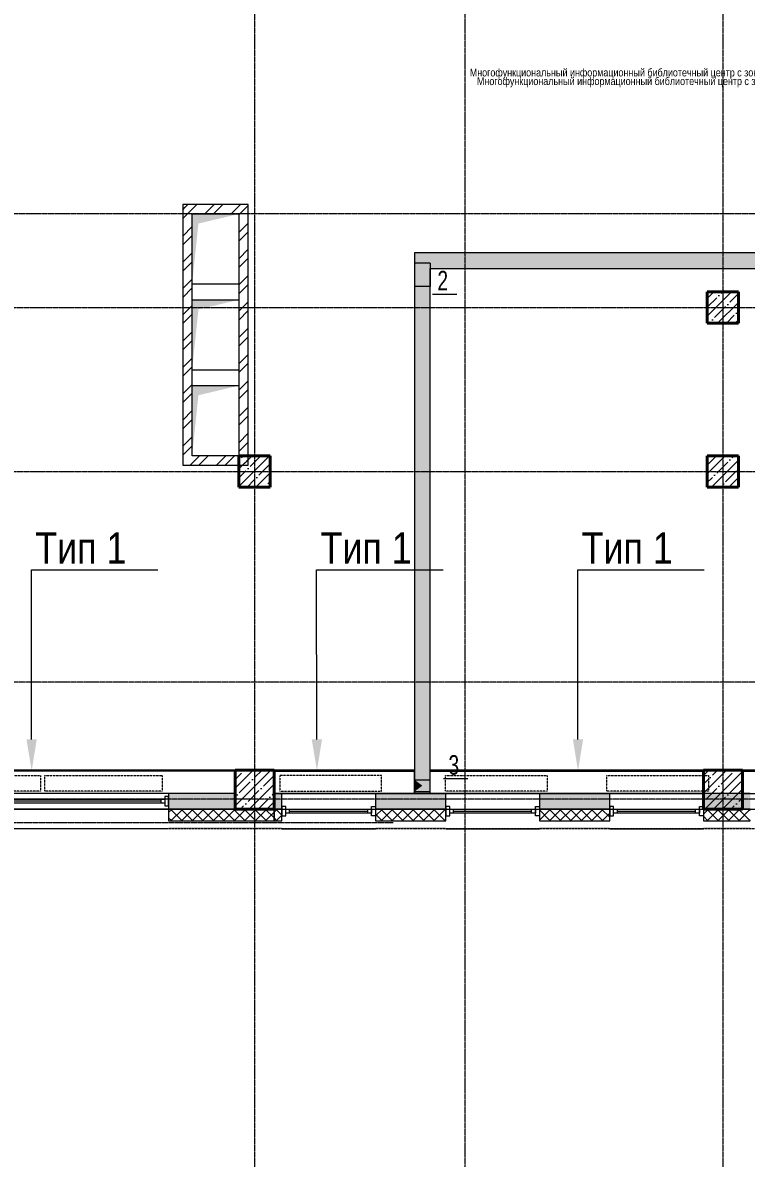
# Model space of a CAD drawing. Header units: millimetres. Extents: x -65509 to 912790, y 446 to 713294.
# Drawn here: x 215725 to 224995, y 191375 to 205925 of the extents above; entities that cross this region are included whole.
import ezdxf
from ezdxf import colors
from ezdxf.entities.mleader import LeaderData, LeaderLine
from ezdxf.enums import TextEntityAlignment as Align
from ezdxf.math import Vec2, Vec3

# ---------------------------------------------------------------- set-up
doc = ezdxf.new("R2010")
doc.units = ezdxf.units.MM
for name, pattern in [('CENTER2', [28.575, 19.05, -3.175, 3.175, -3.175]), ('DASHED', [19.05, 12.7, -6.35]), ('HIDDEN2', [4.7625, 3.175, -1.5875])]:
    doc.linetypes.add(name, pattern=pattern)
doc.layers.get('Defpoints').update_dxf_attribs({"color": 250})
for name, color, linetype, lineweight in [('A-AREA', 250, 'Continuous', 15), ('A-Wall-Open', 250, 'Continuous', 5), ('A-Wall_Материал_Газоблок_Контур', 250, 'Continuous', 0), ('АР_Area', 250, 'Continuous', 5), ('АР_Колонны', 250, 'Continuous', 30), ('АР_Окна', 250, 'Continuous', 5), ('АР_Отв. марка', 250, 'Continuous', 9), ('АР_площадь пом', 250, 'Continuous', 5), ('АР_Стены ЖБ', 250, 'Continuous', 35), ('АР_Стены кирпич', 250, 'Continuous', 20), ('АР_Стены ПЕНОблок', 250, 'Continuous', 20), ('АР_Утеплитель', 250, 'Continuous', 0), ('АР_Штриховка', 250, 'Continuous', 0), ('КМ_Фахверки', 250, 'Continuous', 25), ('ОВ_Отопление', 250, 'Continuous', 5), ('ОВ_Шахты', 250, 'Continuous', 5), ('Размеры зашивки ГКЛ', 250, 'Continuous', 0), ('РД_Оси_100', 250, 'Continuous', 0), ('СС_Отверстия', 250, 'Continuous', 9)]:
    doc.layers.add(name, color=color, linetype=linetype, lineweight=lineweight)
doc.layers.add('АР_Делит', color=250, linetype='Continuous', lineweight=0, plot=False)
doc.layers.add('АР_Отопительные приборы', color=1, linetype='HIDDEN2', lineweight=0, true_color=0xff0000)
doc.layers.add('Зашивка радиаторов тип 1 (фанера и МДФ)', color=7, linetype='Continuous', lineweight=0, true_color=0x000085)
doc.styles.add('Arial0', font='arial.ttf')
doc.styles.add('style1', font='ARIALN.TTF')
pattern_1 = [(45, (142195.16, 127275.07), (-112.2532, 112.2532), []), (45, (142307.41, 127275.07), (-112.2532, 112.2532), [198.4375, -39.6875, 0, -39.6875])]

# ---------------------------------------------------------------- blocks, each defined once
blk = doc.blocks.new('СОШ_2200_АР_ОСИ_М100_28.05.24')
at = {"layer": 'АР_Делит', "color": 5, "linetype": 'DASHED'}
blk.add_lwpolyline([(114955, 135155), (114955, -355), (93595.036, -355), (93595.036, 13855), (94145, 13855), (94145, 68320), (66055, 68320), (66055, 13857.73), (83455, 13857.73), (83455, -355), (45245, -355), (45245, 13145), (44695, 13145), (44695, 26755), (45245, 26755), (45245, 68320), (20455, 68320), (20455, 26755), (27955, 26755), (27955, 13145), (-355, 13145), (-355, 100855), (37145, 100855), (37145, 129155)], dxfattribs=at)
at = {"layer": 'РД_Оси_100', "linetype": 'CENTER2'}
for p, q in [((79200, -6155), (79200, 139938.679)), ((119910, 76200), (-5954.958, 76200)), ((-5954.958, 75000), (119910, 75000)), ((-5954.958, 72900), (95715.503, 72900))]:
    blk.add_line(p, q, dxfattribs=at)
for points in [[(76500, 139938.679), (76500, -6155)], [(82500, 139938.679), (82500, -6155)], [(119910, 70200), (-5954.958, 70200)], [(95715.503, 68700), (-5454.958, 68700), (-5954.958, 68850)], [(78274.959, 68400), (-5454.958, 68400), (-5954.958, 68250)]]:
    blk.add_lwpolyline(points, dxfattribs=at)
blk = doc.blocks.new('otv')
at = {"linetype": 'Continuous'}
blk.add_lwpolyline([(0, -1), (0, 0), (1, 0), (1, -1)], close=True, dxfattribs=at)
blk.add_solid([(0, -1), (0, 0), (0.135, -0.137), (1, 0)], dxfattribs=at)
blk = doc.blocks.new('MOK-МаркаПом_овал_ареал_5ц')
for p, q in [((-4.25, 3), (4.25, 3)), ((-4.25, -3), (4.25, -3))]:
    blk.add_line(p, q)
for centre, radius, start, end in [((-4.25, 0), 3, 90, 270), ((4.25, 0), 3, 270, 90), ((-3.75, 0), 3.5, 0, 0.001)]:
    blk.add_arc(centre, radius, start, end)
at = {"color": 0, "style": 'style1'}
blk.add_attdef('АР-ПОМЕЩЕНИЕ:НОМЕР', text='', height=3.5, dxfattribs=at).set_placement((0, 0), align=Align.MIDDLE)
at = {"layer": 'Defpoints', "color": 2, "style": 'style1'}
blk.add_attdef('АР-ПОМЕЩЕНИЕ:НАИМЕНОВАНИЕ', text='', height=1, dxfattribs=at).set_placement((-0.09, -4.81), align=Align.MIDDLE)
blk = doc.blocks.new('MOK-МаркаПомещения1')
at = {"layer": 'A-AREA', "color": 0}
blk.add_line((-3.65, -1.94), (3.65, -1.94), dxfattribs=at)
at = {"layer": 'A-AREA', "color": 0, "style": 'style1'}
blk.add_attdef('АР-ПОМЕЩЕНИЕ:ПЛОЩАДЬ', text='', height=3, dxfattribs=at).set_placement((0, 0), align=Align.MIDDLE)
at = {"layer": 'Defpoints', "style": 'style1', "flags": 8}
blk.add_attdef('АР-ПОМЕЩЕНИЕ:НАИМЕНОВАНИЕ', text='', height=1, dxfattribs=at).set_placement((0, 2.96), align=Align.MIDDLE)
blk = doc.blocks.new('MOK-МаркаПроема инж.')
blk.add_line((-1.33, -1.75), (1.8, -1.75))
at = {"color": 0, "style": 'Arial0', "width": 0.7}
blk.add_attdef('АР-ПРОЕМ:Коробка', text='', height=2.5, dxfattribs=at).set_placement((0, 0), align=Align.MIDDLE)

msp = doc.modelspace()

# ---------------------------------------------------------------- hatches: boundary and pattern name
at = {"layer": 'АР_Штриховка', "linetype": 'Continuous', "lineweight": 0}
h = msp.add_hatch(dxfattribs=at)
h.set_pattern_fill('ANSI32', color=256, scale=25, style=0)
h.set_pattern_definition([(45, (142195.16, 127275.07), (-168.3798, 168.3798), []), (45, (142307.4, 127275.07), (-168.3798, 168.3798), [])])
h.paths.add_polyline_path([(217775.157, 200255.073), (217895.157, 200375.073), (217895.157, 203475.073), (217775.157, 203595.073)], flags=0)
h = msp.add_hatch(dxfattribs=at)
h.set_pattern_fill('ANSI32', color=256, scale=25, style=0)
h.set_pattern_definition([(45, (142195.16, 127275.07), (-168.3798, 168.3798), []), (45, (142307.4, 127275.07), (-168.3798, 168.3798), [])])
h.paths.add_polyline_path([(217775.157, 203595.073), (217895.157, 203475.073), (218495.157, 203475.073), (218615.157, 203595.073)], flags=0)
h = msp.add_hatch(dxfattribs=at)
h.set_pattern_fill('ANSI32', color=256, scale=25, angle=-360, style=0)
h.set_pattern_definition([(45, (142195.16, 127275.07), (-168.3798, 168.3798), []), (45, (142307.4, 127275.07), (-168.3798, 168.3798), [])])
h.paths.add_polyline_path([(218615.157, 203595.073), (218495.157, 203475.073), (218495.157, 200375.073), (218615.157, 200255.073)], flags=0)
h = msp.add_hatch(dxfattribs=at)
h.set_pattern_fill('AR-CONC', color=256, angle=-315, style=0)
h.set_pattern_definition([(95, (142195.16, 127275.07), (140.09465, 117.55338), [19.05, -209.55]), (40, (142195.16, 127275.07), (-160.01845, 110.17673), [15.24, -167.64058]), (145.45144, (142206.83, 127284.87), (-19.9238, 227.7301), [16.19, -178.09024]), (91.1842, (142159.24, 127311), (221.41024, 161.9534), [28.575, -314.325]), (141.63556, (142177.7, 127324.5), (-7.0866, 342.82676), [24.285, -267.1356]), (36.18415, (142159.24, 127311), (-7.0866, 342.82676), [22.85997, -251.45973]), (66, (142186.18, 127319.97), (179.51998, 34.89515), [19.05, -209.55]), (11, (142186.18, 127319.97), (-86.53993, 173.9412), [15.24, -167.64]), (116.45145, (142201.14, 127322.88), (92.98005, 208.83634), [16.19, -178.08994]), (82.5, (142195.16, 127275.07), (-57.60547, 61.973414), [0, -165.608, 0, -170.18, 0, -168.275]), (52.5, (142195.16, 127275.07), (-23.58973, 118.087), [0, -97.028, 0, -161.798, 0, -64.135]), (12.5, (142155.105, 127235.02), (99.927863, 91.826196), [0, -63.5, 0, -198.12, 0, -262.89]), (2.5, (142137.14, 127217.06), (86.7639, 122.72239), [0, -82.55, 0, -131.572, 0, -186.69])])
h.paths.add_polyline_path([(236595.154, 202775.092), (236595.154, 202975.092), (234095.154, 202975.088), (234095.154, 202775.088)], flags=0)
h.paths.add_polyline_path([(232995.154, 202775.087), (232995.154, 202975.087), (220745.157, 202975.067), (220945.157, 202775.068)], flags=0)
h = msp.add_hatch(dxfattribs=at)
h.set_pattern_fill('AR-CONC', color=256, angle=-315, style=0)
h.set_pattern_definition([(95, (142195.16, 127275.07), (140.09465, 117.55338), [19.05, -209.55]), (40, (142195.16, 127275.07), (-160.01845, 110.17673), [15.24, -167.64058]), (145.45144, (142206.83, 127284.87), (-19.9238, 227.7301), [16.19, -178.09024]), (91.1842, (142159.24, 127311), (221.41024, 161.9534), [28.575, -314.325]), (141.63556, (142177.7, 127324.5), (-7.0866, 342.82676), [24.285, -267.1356]), (36.18415, (142159.24, 127311), (-7.0866, 342.82676), [22.86, -251.4597]), (66, (142186.18, 127319.97), (179.51998, 34.89515), [19.05, -209.55]), (11, (142186.18, 127319.97), (-86.53993, 173.9412), [15.24, -167.64]), (116.45145, (142201.14, 127322.88), (92.98005, 208.83634), [16.19, -178.08994]), (82.5, (142195.16, 127275.07), (-57.60547, 61.973414), [0, -165.608, 0, -170.18, 0, -168.275]), (52.5, (142195.16, 127275.07), (-23.58973, 118.087), [0, -97.028, 0, -161.798, 0, -64.135]), (12.5, (142155.105, 127235.02), (99.927863, 91.826196), [0, -63.5, 0, -198.12, 0, -262.89]), (2.5, (142137.14, 127217.06), (86.7639, 122.72239), [0, -82.55, 0, -131.572, 0, -186.69])])
h.paths.add_polyline_path([(220945.157, 202775.068), (220745.157, 202975.067), (220745.157, 196049.49), (220945.157, 196049.49)], flags=0)
at = {"layer": 'АР_Штриховка', "linetype": 'Continuous', "lineweight": 5}
h = msp.add_hatch(dxfattribs=at)
h.set_pattern_fill('ANSI35', color=256, scale=25, style=0)
h.set_pattern_definition(pattern_1)
h.paths.add_polyline_path([(224495.157, 202075.073), (224895.157, 202075.073), (224895.157, 202475.073), (224495.157, 202475.073)], flags=0)
at = {"layer": 'АР_Штриховка', "linetype": 'Continuous', "lineweight": 0}
h = msp.add_hatch(dxfattribs=at)
h.set_pattern_fill('ANSI32', color=256, scale=25, style=0)
h.set_pattern_definition([(45, (142195.16, 127275.07), (-168.3798, 168.3798), []), (45, (142307.4, 127275.07), (-168.3798, 168.3798), [])])
h.paths.add_polyline_path([(218615.157, 200255.073), (218495.157, 200375.073), (217895.157, 200375.073), (217775.157, 200255.073)], flags=0)
at = {"layer": 'АР_Штриховка', "linetype": 'Continuous', "lineweight": 5}
h = msp.add_hatch(dxfattribs=at)
h.set_pattern_fill('ANSI35', color=256, scale=25, style=0)
h.set_pattern_definition(pattern_1)
h.paths.add_polyline_path([(218495.157, 199975.073), (218895.157, 199975.073), (218895.157, 200375.073), (218495.157, 200375.073)], flags=0)
h = msp.add_hatch(dxfattribs=at)
h.set_pattern_fill('ANSI35', color=256, scale=25, style=0)
h.set_pattern_definition(pattern_1)
h.paths.add_polyline_path([(224495.157, 199975.073), (224895.157, 199975.073), (224895.157, 200375.073), (224495.157, 200375.073)], flags=0)
h = msp.add_hatch(dxfattribs=at)
h.set_pattern_fill('ANSI35', color=256, scale=25, style=0)
h.set_pattern_definition(pattern_1)
h.paths.add_polyline_path([(218445.157, 195850.073), (218945.157, 195850.073), (218945.157, 196350.073), (218445.157, 196350.073)], flags=0)
h = msp.add_hatch(dxfattribs=at)
h.set_pattern_fill('ANSI35', color=256, scale=25, style=0)
h.set_pattern_definition(pattern_1)
h.paths.add_polyline_path([(224445.157, 195850.073), (224945.157, 195850.073), (224945.157, 196350.073), (224445.157, 196350.073)], flags=0)
at = {"layer": 'АР_Штриховка', "linetype": 'Continuous', "lineweight": 0}
h = msp.add_hatch(dxfattribs=at)
h.set_pattern_fill('AR-CONC', color=256, angle=45, style=0)
h.set_pattern_definition([(95, (142195.16, 127275.07), (140.09465, 117.55338), [19.05, -209.55]), (40, (142195.16, 127275.07), (-160.01845, 110.17673), [15.24, -167.6406]), (145.45144, (142206.83, 127284.87), (-19.9238, 227.7301), [16.19, -178.09024]), (91.1842, (142159.24, 127311), (221.41024, 161.9534), [28.575, -314.325]), (141.63556, (142177.7, 127324.5), (-7.0866, 342.82676), [24.285, -267.1356]), (36.18415, (142159.24, 127311), (-7.0866, 342.8268), [22.86, -251.4597]), (66, (142186.18, 127319.97), (179.51998, 34.89515), [19.05, -209.55]), (11, (142186.18, 127319.97), (-86.53993, 173.9412), [15.24, -167.64]), (116.45145, (142201.14, 127322.88), (92.98005, 208.83634), [16.19, -178.08994]), (82.5, (142195.16, 127275.07), (-57.60547, 61.973414), [0, -165.608, 0, -170.18, 0, -168.275]), (52.5, (142195.16, 127275.07), (-23.58973, 118.087), [0, -97.028, 0, -161.798, 0, -64.135]), (12.5, (142155.105, 127235.02), (99.927863, 91.826196), [0, -63.5, 0, -198.12, 0, -262.89]), (2.5, (142137.14, 127217.06), (86.7639, 122.72239), [0, -82.55, 0, -131.572, 0, -186.69])])
h.paths.add_polyline_path([(218445.155, 195850.073), (218445.155, 196050.073), (217594.772, 196050.073), (217594.772, 195850.073)], flags=0)
h.paths.add_polyline_path([(214294.772, 195850.073), (214294.772, 196050.073), (213095.157, 196050.074), (213095.157, 195850.074)], flags=0)
h = msp.add_hatch(dxfattribs=at)
h.set_pattern_fill('AR-CONC', color=256, style=0)
h.set_pattern_definition([(50, (142195.16, 127275.07), (182.18467, -15.93909), [19.05, -209.55]), (355, (142195.16, 127275.07), (-35.24342, 191.05685), [15.24, -167.64058]), (100.45144, (142210.34, 127273.74), (146.94125, 175.11775), [16.19, -178.09024]), (46.1842, (142195.16, 127325.87), (271.07904, -42.04233), [28.575, -314.325]), (96.63556, (142217.75, 127322.37), (237.40413, 247.4261), [24.285, -267.1356]), (351.18415, (142195.16, 127325.87), (237.40413, 247.4261), [22.85997, -251.4597]), (21, (142220.56, 127313.17), (151.6144, -102.2652), [19.05, -209.55]), (326, (142220.56, 127313.17), (61.80203, 184.18797), [15.24, -167.64]), (71.45144, (142233.2, 127304.65), (213.41642, 81.92277), [16.19, -178.08994]), (37.5, (142195.16, 127275.07), (3.088603, 84.55504), [0, -165.608, 0, -170.18, 0, -168.275]), (7.5, (142195.16, 127275.07), (66.81966, 100.180575), [0, -97.028, 0, -161.798, 0, -64.135]), (327.5, (142138.515, 127275.07), (135.590595, -5.728744), [0, -63.5, 0, -198.12, 0, -262.89]), (317.5, (142113.12, 127275.07), (148.12918, 25.42649), [0, -82.55, 0, -131.572, 0, -186.69])])
h.paths.add_polyline_path([(236595.157, 195849.49), (236595.157, 196049.49), (234945.157, 196049.49), (234945.157, 195849.49)], flags=0)
h.paths.add_polyline_path([(231645.157, 195849.49), (231645.157, 196049.49), (230445.157, 196049.49), (230445.157, 195849.49)], flags=0)
h.paths.add_polyline_path([(229245.157, 195849.49), (229245.157, 196049.49), (228345.157, 196049.49), (228345.157, 195849.49)], flags=0)
h.paths.add_polyline_path([(225045.157, 195849.49), (225045.157, 196049.49), (224445.157, 196049.49), (224445.157, 195849.49)], flags=0)
h.paths.add_polyline_path([(223245.157, 195849.49), (223245.157, 196049.49), (222345.157, 196049.49), (222345.157, 195849.49)], flags=0)
h.paths.add_polyline_path([(221145.157, 195849.49), (221145.157, 196049.49), (220245.157, 196049.49), (220245.157, 195849.49)], flags=0)
h.paths.add_polyline_path([(219045.157, 195849.49), (219045.157, 196049.49), (218945.157, 196049.49), (218945.157, 195849.49)], flags=0)
h = msp.add_hatch(dxfattribs=at)
h.set_pattern_fill('ANSI37', color=256, scale=30, style=0)
h.set_pattern_definition([(45, (142195.16, 127275.07), (-67.35192, 67.35192), []), (135, (142195.16, 127275.07), (-67.35192, -67.35192), [])])
h.paths.add_polyline_path([(218945.157, 195700.073), (218945.157, 195850.073), (217594.772, 195850.073), (217594.772, 195700.073)], flags=0)
h.paths.add_polyline_path([(214294.772, 195700.073), (214294.772, 195850.073), (212895.157, 195850.073), (212895.157, 195700.073)], flags=0)
h.paths.add_polyline_path([(211695.157, 195700.073), (211695.157, 195850.073), (207995.157, 195850.073), (208145.157, 195700.073)], flags=0)
h = msp.add_hatch(dxfattribs=at)
h.set_pattern_fill('ANSI37', color=256, scale=30, style=0)
h.set_pattern_definition([(45, (142195.16, 127275.07), (-67.35192, 67.35192), []), (135, (142195.16, 127275.07), (-67.35192, -67.35192), [])])
h.paths.add_polyline_path([(236595.157, 195699.49), (236595.157, 195849.49), (234945.157, 195849.49), (234945.157, 195699.49)], flags=0)
h.paths.add_polyline_path([(231645.157, 195699.49), (231645.157, 195849.49), (230445.157, 195849.49), (230445.157, 195699.49)], flags=0)
h.paths.add_polyline_path([(229245.157, 195699.49), (229245.157, 195849.49), (228345.157, 195849.49), (228345.157, 195699.49)], flags=0)
h.paths.add_polyline_path([(225045.157, 195699.49), (225045.157, 195849.49), (224445.157, 195849.49), (224445.157, 195699.49)], flags=0)
h.paths.add_polyline_path([(223245.157, 195699.49), (223245.157, 195849.49), (222345.157, 195849.49), (222345.157, 195699.49)], flags=0)
h.paths.add_polyline_path([(221145.157, 195699.49), (221145.157, 195849.49), (220245.157, 195849.49), (220245.157, 195699.49)], flags=0)
h.paths.add_polyline_path([(219045.157, 195699.49), (219045.157, 195849.49), (218945.157, 195849.49), (218945.157, 195699.49)], flags=0)
h = msp.add_hatch(dxfattribs=at)
h.set_pattern_fill('_U', color=256, style=0, pattern_type=0)
h.set_pattern_definition([(360, (142195.1574, 127275.0729), (-2e-16, 1), [])])
h.paths.add_polyline_path([(218945.157, 195595.073), (218945.157, 195620.073), (217594.772, 195620.073), (217594.772, 195595.073)], flags=0)
h.paths.add_polyline_path([(214294.772, 195595.073), (214294.772, 195620.073), (212895.157, 195620.073), (212895.157, 195595.073)], flags=0)
h.paths.add_polyline_path([(211695.157, 195595.073), (211695.157, 195620.073), (208225.157, 195620.073), (208250.157, 195595.073)], flags=0)
h = msp.add_hatch(dxfattribs=at)
h.set_pattern_fill('_U', color=256, style=0, pattern_type=0)
h.set_pattern_definition([(360, (142195.1574, 127275.0729), (1e-16, 1), [])])
h.paths.add_polyline_path([(236595.157, 195594.49), (236595.157, 195619.49), (234945.157, 195619.49), (234945.157, 195594.49)], flags=0)
h.paths.add_polyline_path([(231645.157, 195594.49), (231645.157, 195619.49), (230445.157, 195619.49), (230445.157, 195594.49)], flags=0)
h.paths.add_polyline_path([(229245.157, 195594.49), (229245.157, 195619.49), (228345.157, 195619.49), (228345.157, 195594.49)], flags=0)
h.paths.add_polyline_path([(225045.157, 195594.49), (225045.157, 195619.49), (224445.157, 195619.49), (224445.157, 195594.49)], flags=0)
h.paths.add_polyline_path([(223245.157, 195594.49), (223245.157, 195619.49), (222345.157, 195619.49), (222345.157, 195594.49)], flags=0)
h.paths.add_polyline_path([(221145.157, 195594.49), (221145.157, 195619.49), (220245.157, 195619.49), (220245.157, 195594.49)], flags=0)
h.paths.add_polyline_path([(219045.157, 195594.49), (219045.157, 195619.49), (218945.157, 195619.49), (218945.157, 195594.49)], flags=0)
at = {"layer": 'ОВ_Отопление', "linetype": 'Continuous', "lineweight": 5}
for points in [[(220745.157, 196224.49), (220745.157, 196074.49), (220845.157, 196149.49)], [(220745.157, 196074.49), (220945.157, 196074.49), (220845.157, 196149.49)]]:
    msp.add_hatch(color=256, dxfattribs=at).paths.add_polyline_path(points, flags=0)
at = {"layer": 'СС_Отверстия', "linetype": 'Continuous', "lineweight": 5}
for points in [[(220945.157, 202844.381), (220745.157, 202844.381), (220845.157, 202694.381)], [(220945.157, 202544.381), (220945.157, 202844.381), (220845.157, 202694.381)]]:
    msp.add_hatch(color=256, dxfattribs=at).paths.add_polyline_path(points, flags=0)

# ---------------------------------------------------------------- linework, layer by layer
at = {"layer": 'A-Wall-Open', "linetype": 'Continuous', "lineweight": 5}
for p, q in [((217594.772, 195850.073), (214294.772, 195850.073)), ((217594.772, 195595.073), (214294.772, 195595.073))]:
    msp.add_line(p, q, dxfattribs=at)
at = {"layer": 'A-Wall_Материал_Газоблок_Контур', "linetype": 'Continuous', "lineweight": 0}
for p, q in [((220245.157, 196049.49), (219045.157, 196049.49)), ((222345.157, 196049.49), (221145.157, 196049.49)), ((224445.157, 196049.49), (223245.157, 196049.49)), ((219045.157, 195594.49), (220245.157, 195594.49)), ((221145.157, 195594.49), (222345.157, 195594.49)), ((223245.157, 195594.49), (224445.157, 195594.49))]:
    msp.add_line(p, q, dxfattribs=at)
at = {"layer": 'АР_Колонны', "linetype": 'HIDDEN2', "lineweight": 25}
for p, q in [((224495.157, 202475.073), (224895.157, 202475.073)), ((224495.157, 202075.073), (224495.157, 202475.073)), ((224895.157, 202475.073), (224895.157, 202075.073)), ((224895.157, 202075.073), (224495.157, 202075.073)), ((218495.157, 200375.073), (218895.157, 200375.073)), ((218495.157, 199975.073), (218495.157, 200375.073)), ((218895.157, 200375.073), (218895.157, 199975.073)), ((224495.157, 200375.073), (224895.157, 200375.073)), ((224495.157, 199975.073), (224495.157, 200375.073)), ((224895.157, 200375.073), (224895.157, 199975.073)), ((218895.157, 199975.073), (218495.157, 199975.073)), ((224895.157, 199975.073), (224495.157, 199975.073)), ((218445.157, 196350.073), (218945.157, 196350.073)), ((218445.157, 195850.073), (218445.157, 196350.073)), ((218945.157, 196350.073), (218945.157, 195850.073)), ((224445.157, 196350.073), (224945.157, 196350.073)), ((224445.157, 195850.073), (224445.157, 196350.073)), ((224945.157, 196350.073), (224945.157, 195850.073)), ((218945.157, 195850.073), (218445.157, 195850.073)), ((224945.157, 195850.073), (224445.157, 195850.073))]:
    msp.add_line(p, q, dxfattribs=at)
at = {"layer": 'АР_Колонны', "linetype": 'Continuous', "lineweight": 35}
for p, q in [((224495.157, 202475.073), (224895.157, 202475.073)), ((224495.157, 202075.073), (224495.157, 202475.073)), ((224895.157, 202075.073), (224895.157, 202475.073)), ((224495.157, 202075.073), (224895.157, 202075.073)), ((218495.157, 200375.073), (218895.157, 200375.073)), ((218495.157, 199975.073), (218495.157, 200375.073)), ((218895.157, 199975.073), (218895.157, 200375.073)), ((224495.157, 200375.073), (224895.157, 200375.073)), ((224495.157, 199975.073), (224495.157, 200375.073)), ((224895.157, 199975.073), (224895.157, 200375.073)), ((218495.157, 199975.073), (218895.157, 199975.073)), ((224495.157, 199975.073), (224895.157, 199975.073)), ((218445.157, 196350.073), (218945.157, 196350.073)), ((218445.157, 195850.073), (218445.157, 196350.073)), ((218945.157, 195850.073), (218945.157, 196350.073)), ((224445.157, 196350.073), (224945.157, 196350.073)), ((224445.157, 195850.073), (224445.157, 196350.073)), ((224945.157, 195850.073), (224945.157, 196350.073)), ((218445.157, 195850.073), (218945.157, 195850.073)), ((224445.157, 195850.073), (224945.157, 195850.073))]:
    msp.add_line(p, q, dxfattribs=at)
at = {"layer": 'АР_Окна', "linetype": 'Continuous', "lineweight": 5}
for p, q in [((217594.772, 196050.073), (214294.772, 196050.073)), ((219045.157, 196049.49), (220245.157, 196049.49)), ((221145.157, 196049.49), (222345.157, 196049.49)), ((223245.157, 196049.49), (224445.157, 196049.49)), ((217594.772, 195850.073), (214294.772, 195850.073)), ((217494.772, 195950.073), (214394.772, 195950.073)), ((217494.772, 195975.073), (217494.772, 195925.073)), ((219145.157, 195796.99), (219145.157, 195846.99)), ((220145.157, 195796.99), (220145.157, 195846.99)), ((221245.157, 195796.99), (221245.157, 195846.99)), ((222245.157, 195796.99), (222245.157, 195846.99)), ((223345.157, 195796.99), (223345.157, 195846.99)), ((224345.157, 195796.99), (224345.157, 195846.99)), ((219145.157, 195821.99), (220145.157, 195821.99)), ((221245.157, 195821.99), (222245.157, 195821.99)), ((223345.157, 195821.99), (224345.157, 195821.99)), ((219045.157, 195594.49), (220245.157, 195594.49)), ((221145.157, 195594.49), (222345.157, 195594.49)), ((223245.157, 195594.49), (224445.157, 195594.49))]:
    msp.add_line(p, q, dxfattribs=at)
for points in [[(217544.772, 195890.073), (217594.772, 195890.073), (217594.772, 196010.073), (217544.772, 196010.073)], [(217544.772, 195975.073), (217544.772, 195925.073), (214344.772, 195925.073), (214344.772, 195975.073)], [(219095.157, 195881.99), (219045.157, 195881.99), (219045.157, 195761.99), (219095.157, 195761.99)], [(219095.157, 195796.99), (219095.157, 195846.99), (220195.157, 195846.99), (220195.157, 195796.99)], [(220195.157, 195881.99), (220245.157, 195881.99), (220245.157, 195761.99), (220195.157, 195761.99)], [(221195.157, 195881.99), (221145.157, 195881.99), (221145.157, 195761.99), (221195.157, 195761.99)], [(221195.157, 195796.99), (221195.157, 195846.99), (222295.157, 195846.99), (222295.157, 195796.99)], [(222295.157, 195881.99), (222345.157, 195881.99), (222345.157, 195761.99), (222295.157, 195761.99)], [(223295.157, 195881.99), (223245.157, 195881.99), (223245.157, 195761.99), (223295.157, 195761.99)], [(223295.157, 195796.99), (223295.157, 195846.99), (224395.157, 195846.99), (224395.157, 195796.99)], [(224395.157, 195881.99), (224445.157, 195881.99), (224445.157, 195761.99), (224395.157, 195761.99)]]:
    msp.add_lwpolyline(points, close=True, dxfattribs=at)
at = {"layer": 'АР_Отопительные приборы'}
for points in [[(214451.739, 196279.49), (215951.739, 196279.49), (215951.739, 196079.49), (214451.739, 196079.49)], [(216009.914, 196279.49), (217509.914, 196279.49), (217509.914, 196079.49), (216009.914, 196079.49)], [(220321.155, 196279.49), (219021.155, 196279.49), (219021.155, 196079.49), (220321.155, 196079.49)], [(221142.953, 196279.49), (222442.953, 196279.49), (222442.953, 196079.49), (221142.953, 196079.49)], [(223210.693, 196279.49), (224510.693, 196279.49), (224510.693, 196079.49), (223210.693, 196079.49)]]:
    msp.add_lwpolyline(points, close=True, dxfattribs=at)
at = {"layer": 'АР_Стены ЖБ', "linetype": 'Continuous', "lineweight": 40}
for p, q in [((224895.157, 202475.073), (224495.157, 202475.073)), ((224495.157, 202475.073), (224495.157, 202075.073)), ((224895.157, 202075.073), (224895.157, 202475.073)), ((224495.157, 202075.073), (224895.157, 202075.073)), ((218895.157, 200375.073), (218495.157, 200375.073)), ((218495.157, 200375.073), (218495.157, 199975.073)), ((218895.157, 199975.073), (218895.157, 200375.073)), ((224895.157, 200375.073), (224495.157, 200375.073)), ((224495.157, 200375.073), (224495.157, 199975.073)), ((224895.157, 199975.073), (224895.157, 200375.073)), ((218495.157, 199975.073), (218895.157, 199975.073)), ((224495.157, 199975.073), (224895.157, 199975.073)), ((218945.157, 196350.073), (218445.157, 196350.073)), ((218445.157, 196350.073), (218445.157, 195850.073)), ((218945.157, 195850.073), (218945.157, 196350.073)), ((224945.157, 196350.073), (224445.157, 196350.073)), ((224445.157, 196350.073), (224445.157, 195850.073)), ((224945.157, 195850.073), (224945.157, 196350.073)), ((218445.157, 195850.073), (218945.157, 195850.073)), ((224445.157, 195850.073), (224945.157, 195850.073))]:
    msp.add_line(p, q, dxfattribs=at)
at = {"layer": 'АР_Стены кирпич', "linetype": 'Continuous', "lineweight": 20}
for p, q in [((217775.157, 203595.073), (217775.157, 200255.073)), ((218615.157, 203595.073), (217775.157, 203595.073)), ((218615.157, 200255.073), (218615.157, 203595.073)), ((217895.157, 200375.073), (217895.157, 203475.073)), ((217895.157, 203475.073), (218495.157, 203475.073)), ((218495.157, 203475.073), (218495.157, 200375.073)), ((218495.157, 200375.073), (217895.157, 200375.073)), ((217775.157, 200255.073), (218615.157, 200255.073))]:
    msp.add_line(p, q, dxfattribs=at)
at = {"layer": 'АР_Стены ПЕНОблок', "linetype": 'Continuous', "lineweight": 20}
for p, q in [((232995.154, 202975.087), (220745.157, 202975.067)), ((220745.157, 202975.067), (220745.157, 196049.49)), ((220945.157, 202775.068), (232995.154, 202775.087)), ((220945.157, 196049.49), (220945.157, 202775.068)), ((218445.155, 196050.073), (217594.772, 196050.073)), ((217594.772, 196050.073), (217594.772, 195850.073)), ((218445.155, 195850.073), (218445.155, 196050.073)), ((219045.157, 196049.49), (218945.157, 196049.49)), ((218945.157, 196049.49), (218945.157, 195849.49)), ((219045.157, 195849.49), (219045.157, 196049.49)), ((221145.157, 196049.49), (220245.157, 196049.49)), ((220245.157, 196049.49), (220245.157, 195849.49)), ((220745.157, 196049.49), (220945.157, 196049.49)), ((221145.157, 195849.49), (221145.157, 196049.49)), ((223245.157, 196049.49), (222345.157, 196049.49)), ((222345.157, 196049.49), (222345.157, 195849.49)), ((223245.157, 195849.49), (223245.157, 196049.49)), ((225045.157, 196049.49), (224445.157, 196049.49)), ((224445.157, 196049.49), (224445.157, 195849.49)), ((217594.772, 195850.073), (218445.155, 195850.073)), ((218945.157, 195849.49), (219045.157, 195849.49)), ((220245.157, 195849.49), (221145.157, 195849.49)), ((222345.157, 195849.49), (223245.157, 195849.49)), ((224445.157, 195849.49), (225045.157, 195849.49))]:
    msp.add_line(p, q, dxfattribs=at)
at = {"layer": 'АР_Утеплитель', "linetype": 'Continuous', "lineweight": 0}
for p, q in [((218945.157, 195850.073), (217594.772, 195850.073)), ((217594.772, 195850.073), (217594.772, 195700.073)), ((218945.157, 195700.073), (218945.157, 195850.073)), ((219045.157, 195849.49), (218945.157, 195849.49)), ((218945.157, 195849.49), (218945.157, 195699.49)), ((219045.157, 195699.49), (219045.157, 195849.49)), ((221145.157, 195849.49), (220245.157, 195849.49)), ((220245.157, 195849.49), (220245.157, 195699.49)), ((221145.157, 195699.49), (221145.157, 195849.49)), ((223245.157, 195849.49), (222345.157, 195849.49)), ((222345.157, 195849.49), (222345.157, 195699.49)), ((223245.157, 195699.49), (223245.157, 195849.49)), ((225045.157, 195849.49), (224445.157, 195849.49)), ((224445.157, 195849.49), (224445.157, 195699.49)), ((217594.772, 195700.073), (218945.157, 195700.073)), ((218945.157, 195699.49), (219045.157, 195699.49)), ((220245.157, 195699.49), (221145.157, 195699.49)), ((222345.157, 195699.49), (223245.157, 195699.49)), ((224445.157, 195699.49), (225045.157, 195699.49))]:
    msp.add_line(p, q, dxfattribs=at)
at = {"layer": 'Зашивка радиаторов тип 1 (фанера и МДФ)', "linetype": 'Continuous', "lineweight": 0}
for p, q in [((218445.323, 196336.989), (213402.94, 196339.891)), ((213402.94, 196339.891), (218445.323, 196336.989)), ((218445.33, 196349.489), (213402.947, 196352.391)), ((218445.157, 196049.49), (218445.33, 196349.489)), ((218945.157, 196049.49), (218945.157, 196349.49)), ((220745.157, 196349.49), (218945.157, 196349.49)), ((220745.157, 196336.99), (218945.157, 196336.99)), ((218945.157, 196336.99), (220745.157, 196336.99)), ((220745.157, 196049.49), (220745.157, 196349.49)), ((220944.599, 196049.49), (220944.599, 196349.49)), ((224445.157, 196349.49), (220944.599, 196349.49)), ((224445.157, 196336.99), (220944.599, 196336.99)), ((220944.599, 196336.99), (224445.157, 196336.99)), ((224445.157, 196049.49), (224445.157, 196349.49)), ((224945.157, 196049.49), (224945.157, 196349.49)), ((230445.157, 196349.49), (224945.157, 196349.49)), ((230445.157, 196336.99), (224945.157, 196336.99)), ((224945.157, 196336.99), (230445.157, 196336.99)), ((213402.774, 196052.391), (218445.157, 196049.49)), ((218945.157, 196049.49), (220745.157, 196049.49)), ((220944.599, 196049.49), (224445.157, 196049.49)), ((224945.157, 196049.49), (230445.157, 196049.49))]:
    msp.add_line(p, q, dxfattribs=at)
at = {"layer": 'КМ_Фахверки', "lineweight": 5}
msp.add_lwpolyline([(212895.157, 195850.073), (236595.157, 195849.49), (236595.157, 127175.073), (256895.157, 127175.073), (256895.126, 262175.073), (215195.161, 262175.073), (215195.161, 256175.073), (179595.157, 256175.073), (179595.157, 227875.073), (142095.157, 227875.073), (142095.157, 140675.073), (169895.157, 140675.073), (169895.157, 153775.073), (162395.157, 153775.073), (162395.157, 195850.073), (187695.157, 195850.073), (187695.157, 127175.073), (225395.157, 127175.073), (225395.157, 140875.073), (207995.156, 140875.08), (207995.156, 195850.073), (212896.745, 195850.073)], dxfattribs=at)
at = {"layer": 'ОВ_Отопление', "linetype": 'Continuous', "lineweight": 9}
for p, q in [((220745.157, 196074.49), (220745.157, 196224.49)), ((220745.157, 196224.49), (220945.157, 196224.49)), ((220945.157, 196074.49), (220945.157, 196224.49)), ((220745.157, 196074.49), (220945.157, 196074.49))]:
    msp.add_line(p, q, dxfattribs=at)
at = {"layer": 'СС_Отверстия', "linetype": 'Continuous', "lineweight": 9}
for p, q in [((220745.157, 202844.381), (220745.157, 202544.381)), ((220945.157, 202844.381), (220745.157, 202844.381)), ((220945.157, 202844.381), (220945.157, 202544.381)), ((220945.157, 202544.381), (220745.157, 202544.381))]:
    msp.add_line(p, q, dxfattribs=at)

# ---------------------------------------------------------------- block references
at = {"layer": 'АР_Area', "linetype": 'Continuous', "lineweight": 5, "xscale": 100, "yscale": 100, "zscale": 100}
msp.add_blockref('MOK-МаркаПом_овал_ареал_5ц', (226021.014, 205756.847), dxfattribs=at).add_auto_attribs({'АР-ПОМЕЩЕНИЕ:НОМЕР': '2.067.1', 'АР-ПОМЕЩЕНИЕ:НАИМЕНОВАНИЕ': 'Многофункциональный информационный библиотечный центр с зонами для индивидуальных и групповых занятий, медиатеки, хранения (закрытый фонд) и выдачи книг'})
at = {"layer": 'АР_Отв. марка', "linetype": 'Continuous', "lineweight": 9, "xscale": 100, "yscale": 100, "zscale": 100}
for p, values in [((221106.387, 202623.264, 580), {'АР-ПРОЕМ:Коробка': '2'}), ((221247.898, 196415.691, 580), {'АР-ПРОЕМ:Коробка': '3'})]:
    msp.add_blockref('MOK-МаркаПроема инж.', p, dxfattribs=at).add_auto_attribs(values)
at = {"layer": 'АР_площадь пом', "linetype": 'Continuous', "lineweight": 5}
ref = msp.add_blockref('MOK-МаркаПомещения1', (226104.183, 204869.518), dxfattribs=dict(at, xscale=100, yscale=100, zscale=100))
ref.add_attrib('АР-ПОМЕЩЕНИЕ:НАИМЕНОВАНИЕ', 'Многофункциональный информационный библиотечный центр с зонами для индивидуальных и групповых занятий, медиатеки, хранения (закрытый фонд) и выдачи книг', dxfattribs={"layer": 'Defpoints', "height": 100, "style": 'style1'}).set_placement((226104.183, 205165.081), align=Align.MIDDLE)
ref.add_attrib('АР-ПОМЕЩЕНИЕ:ПЛОЩАДЬ', '145.73', dxfattribs={"layer": 'A-AREA', "color": 0, "height": 300, "style": 'style1'}).set_placement((226104.183, 204869.518), align=Align.MIDDLE)
at = {"layer": 'ОВ_Шахты', "xscale": 600, "yscale": 900}
for p in [(217895.157, 203475.073), (217895.157, 202375.073), (217895.157, 201275.073)]:
    msp.add_blockref('otv', p, dxfattribs=at)
at = {"layer": 'РД_Оси_100'}
msp.add_blockref('СОШ_2200_АР_ОСИ_М100_28.05.24', (142195.157, 127275.073), dxfattribs=at)

# ---------------------------------------------------------------- leaders
at = {"layer": 'Размеры зашивки ГКЛ'}
ml = msp.add_multileader_mtext('Standard', dxfattribs=at)
ml.set_content('\\pxsm1;Тип 1 ', color=(0, 0, 138), style='style1')
ml.set_leader_properties(color=256, linetype='ByLayer', lineweight=9)
ml.build(insert=Vec2(0, 0))
ml.multileader.update_dxf_attribs({"has_dogleg": 0, "text_left_attachment_type": 6, "text_right_attachment_type": 6, "text_bottom_attachment_type": 10, "dogleg_length": 25, "arrow_head_size": 400})
ctx = ml.context
ctx.base_point, ctx.char_height, ctx.arrow_head_size, ctx.landing_gap_size, ctx.plane_origin = Vec3(215836.494, 198914.992), 400, 400, 50, Vec3(208977.306, 205338.085)
ctx.left_attachment, ctx.right_attachment, ctx.top_attachment = 6, 6, 10
notes = []
notes.append((ctx, [(0, (1, 1, 0), (215811.494, 198914.992), (1, 0), 25, [(1, [(215839.912, 196341.606)], 0, [])])]))
ctx.mtext.insert, ctx.mtext.width, ctx.mtext.defined_height, ctx.mtext.line_spacing_factor, ctx.mtext.flow_direction = Vec3(215886.494, 199394.992), 1668.44707, 600, 0.3, 5
ml = msp.add_multileader_mtext('Standard', dxfattribs=at)
ml.set_content('\\pxsm1;Тип 1 ', color=(0, 0, 138), style='style1')
ml.set_leader_properties(color=256, linetype='ByLayer', lineweight=9)
ml.build(insert=Vec2(0, 0))
ml.multileader.update_dxf_attribs({"has_dogleg": 0, "text_left_attachment_type": 6, "text_right_attachment_type": 6, "text_bottom_attachment_type": 10, "dogleg_length": 25, "arrow_head_size": 400})
ctx = ml.context
ctx.base_point, ctx.char_height, ctx.arrow_head_size, ctx.landing_gap_size, ctx.plane_origin = Vec3(219490.942, 198914.992), 400, 400, 50, Vec3(212631.754, 205338.085)
ctx.left_attachment, ctx.right_attachment, ctx.top_attachment = 6, 6, 10
notes.append((ctx, [(0, (1, 1, 0), (219465.942, 198914.992), (1, 0), 25, [(1, [(219494.36, 196341.606)], 0, [])])]))
ctx.mtext.insert, ctx.mtext.width, ctx.mtext.defined_height, ctx.mtext.line_spacing_factor, ctx.mtext.flow_direction = Vec3(219540.942, 199394.992), 1668.44707, 600, 0.3, 5
ml = msp.add_multileader_mtext('Standard', dxfattribs=at)
ml.set_content('\\pxsm1;Тип 1 ', color=(0, 0, 138), style='style1')
ml.set_leader_properties(color=256, linetype='ByLayer', lineweight=9)
ml.build(insert=Vec2(0, 0))
ml.multileader.update_dxf_attribs({"has_dogleg": 0, "text_left_attachment_type": 6, "text_right_attachment_type": 6, "text_bottom_attachment_type": 10, "dogleg_length": 25, "arrow_head_size": 400})
ctx = ml.context
ctx.base_point, ctx.char_height, ctx.arrow_head_size, ctx.landing_gap_size, ctx.plane_origin = Vec3(222835.989, 198914.992), 400, 400, 50, Vec3(215976.801, 205338.085)
ctx.left_attachment, ctx.right_attachment, ctx.top_attachment = 6, 6, 10
notes.append((ctx, [(0, (1, 1, 0), (222810.989, 198914.992), (1, 0), 25, [(1, [(222839.407, 196341.606)], 0, [])])]))
ctx.mtext.insert, ctx.mtext.width, ctx.mtext.defined_height, ctx.mtext.line_spacing_factor, ctx.mtext.flow_direction = Vec3(222885.989, 199394.992), 1668.44707, 600, 0.3, 5
for ctx, leaders in notes:
    for number, flags, end, landing, length, lines in leaders:
        leader = LeaderData()
        leader.index, (leader.has_last_leader_line, leader.has_dogleg_vector, leader.attachment_direction) = number, flags
        leader.last_leader_point, leader.dogleg_vector, leader.dogleg_length = Vec3(end), Vec3(landing), length
        for number, points, colour, breaks in lines:
            line = LeaderLine()
            line.index, line.vertices, line.color, line.breaks = number, Vec3.list(points), colors.encode_raw_color(colour), breaks
            leader.lines.append(line)
        ctx.leaders.append(leader)

doc.saveas('drawing.dxf')
